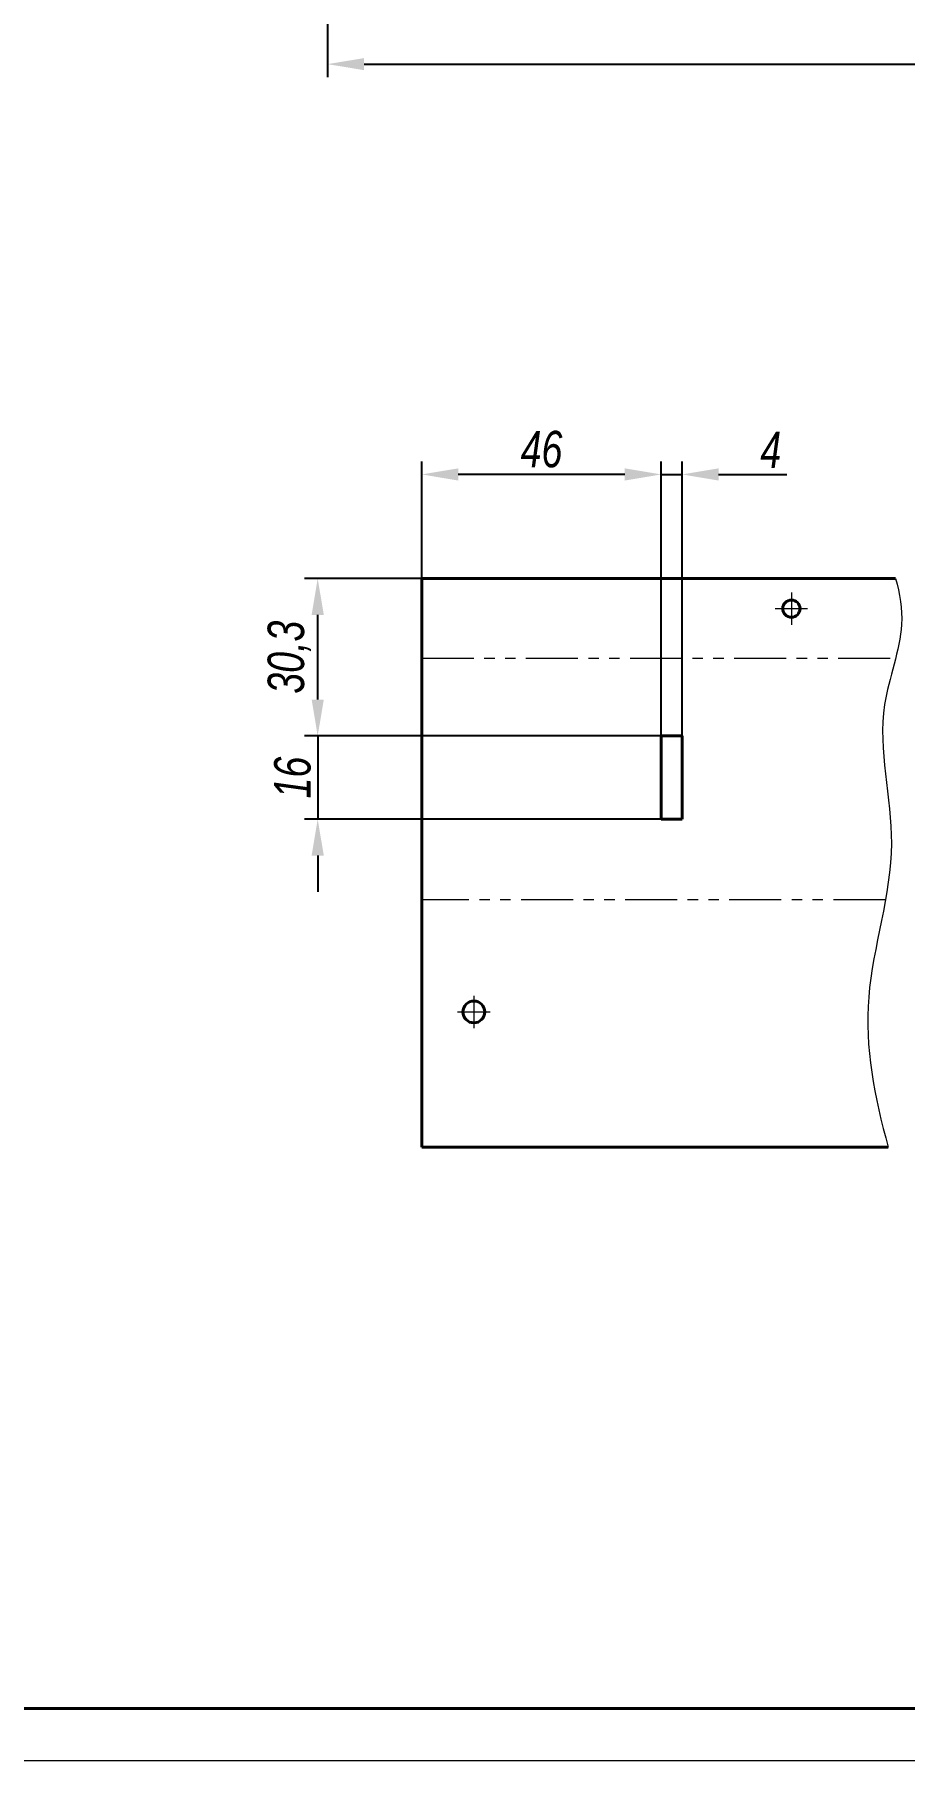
# Model space of a CAD drawing. Header units: millimetres. Extents: x 12064 to 35004, y -6103 to -2658.
# Drawn here: x 31930.5 to 32014, y -3146.6 to -2980.7 of the extents above; entities that cross this region are included whole.
import ezdxf

# ---------------------------------------------------------------- set-up
doc = ezdxf.new("R2010")
doc.units = ezdxf.units.MM
doc.linetypes.add('LT_03', pattern=[20.32, 12.7, -2.54, 2.54, -2.54])
doc.linetypes.add('LT_04', pattern=[20, 10, -2, 2, -2, 2, -2])
for name, color, linetype, lineweight in [('Layer_03', 5, 'LT_04', 13), ('Layer_04', 7, 'Continuous', 40), ('Layer_05', 6, 'Continuous', 13), ('Layer_06', 7, 'Continuous', 40), ('Layer_09', 1, 'Continuous', 15), ('Layer_10', 6, 'Continuous', 15), ('Layer_11', 1, 'LT_03', 15)]:
    doc.layers.add(name, color=color, linetype=linetype, lineweight=lineweight)
doc.styles.add('Style_01', font='ARIALNI.TTF', dxfattribs={"width": 0.9, "height": 3.5})
doc.dimstyles.new('DimStyle_01', dxfattribs={"dimtxt": 3.5, "dimasz": 3.5, "dimexe": 1.25, "dimexo": 0, "dimtad": 1, "dimdec": 1, "dimtxsty": 'Style_01', "dimcen": 2.5, "dimazin": 3, "dimtfac": 1, "dimtdec": 1, "dimtmove": 0, "dimatfit": 3})
doc.dimstyles.new('DimStyle_02', dxfattribs={"dimtxt": 3.5, "dimasz": 2.5, "dimexe": 1.25, "dimexo": 0, "dimtad": 1, "dimdec": 1, "dimlfac": 2, "dimtxsty": 'Style_01', "dimcen": 2.5, "dimazin": 3, "dimtfac": 1, "dimtdec": 1, "dimtmove": 0, "dimatfit": 3})

# ---------------------------------------------------------------- blocks, each defined once
blk = doc.blocks.new('*D3057')
at = {"layer": 'Defpoints', "color": 0, "ltscale": 0.5}
for p in [(31958.62, -2957.48), (32451.65, -2957.48), (32451.65, -2983.5)]:
    blk.add_point(p, dxfattribs=at)
at = {"layer": 'Layer_09', "color": 0, "lineweight": -2, "ltscale": 0.5}
for p, q in [((31958.62, -2957.48), (31958.62, -2984.75)), ((32451.65, -2957.48), (32451.65, -2984.75)), ((31962.12, -2983.5), (32448.15, -2983.5))]:
    blk.add_line(p, q, dxfattribs=at)
at = {"layer": 'Layer_09', "color": 0, "ltscale": 0.5}
for points in [[(31962.12, -2982.92), (31962.12, -2984.08), (31958.62, -2983.5)], [(32448.15, -2982.92), (32448.15, -2984.08), (32451.65, -2983.5)]]:
    blk.add_solid(points, dxfattribs=at)
at = {"layer": 'Layer_09', "color": 0, "ltscale": 0.5, "insert": (32205.13, -2981.09), "char_height": 3.5, "attachment_point": 5, "style": 'Style_01'}
blk.add_mtext('1982', dxfattribs=at)
blk = doc.blocks.new('*D3085')
at = {"layer": 'Defpoints', "color": 0, "ltscale": 0.5}
for p in [(31967.67, -3022.94), (31967.67, -3032.94), (31990.67, -3048.08)]:
    blk.add_point(p, dxfattribs=at)
at = {"layer": 'Layer_09', "color": 0, "lineweight": -2, "ltscale": 0.5}
for p, q in [((31967.67, -3032.94), (31967.67, -3021.69)), ((31987.17, -3022.94), (31971.17, -3022.94)), ((31990.67, -3048.08), (31990.67, -3021.69))]:
    blk.add_line(p, q, dxfattribs=at)
at = {"layer": 'Layer_09', "color": 0, "ltscale": 0.5}
for points in [[(31971.17, -3022.36), (31971.17, -3023.53), (31967.67, -3022.94)], [(31987.17, -3022.36), (31987.17, -3023.53), (31990.67, -3022.94)]]:
    blk.add_solid(points, dxfattribs=at)
at = {"layer": 'Layer_09', "color": 0, "ltscale": 0.5, "insert": (31979.17, -3020.53), "char_height": 3.5, "attachment_point": 5, "style": 'Style_01'}
blk.add_mtext('46', dxfattribs=at)
blk = doc.blocks.new('*D3086')
at = {"layer": 'Defpoints', "color": 0, "ltscale": 0.5}
for p in [(31992.67, -3022.94), (31990.67, -3048.28), (31992.67, -3048.08)]:
    blk.add_point(p, dxfattribs=at)
at = {"layer": 'Layer_09', "color": 0, "lineweight": -2, "ltscale": 0.5}
for p, q in [((31987.17, -3022.94), (31983.67, -3022.94)), ((31990.67, -3048.28), (31990.67, -3021.69)), ((31990.67, -3022.94), (31992.67, -3022.94)), ((31992.67, -3048.08), (31992.67, -3021.69)), ((31996.17, -3022.94), (32002.72, -3022.94))]:
    blk.add_line(p, q, dxfattribs=at)
at = {"layer": 'Layer_09', "color": 0, "ltscale": 0.5}
for points in [[(31987.17, -3022.36), (31987.17, -3023.53), (31990.67, -3022.94)], [(31996.17, -3022.36), (31996.17, -3023.53), (31992.67, -3022.94)]]:
    blk.add_solid(points, dxfattribs=at)
at = {"layer": 'Layer_09', "color": 0, "ltscale": 0.5, "insert": (32001.19, -3020.57), "char_height": 3.5, "attachment_point": 5, "style": 'Style_01'}
blk.add_mtext('4', dxfattribs=at)
blk = doc.blocks.new('*D3087')
at = {"layer": 'Defpoints', "color": 0, "ltscale": 0.5}
for p in [(31990.67, -3048.08), (31957.67, -3056.08), (31990.67, -3056.08)]:
    blk.add_point(p, dxfattribs=at)
at = {"layer": 'Layer_09', "color": 0, "lineweight": -2, "ltscale": 0.5}
for p, q in [((31957.67, -3044.58), (31957.67, -3041.08)), ((31990.67, -3048.08), (31956.42, -3048.08)), ((31957.67, -3048.08), (31957.67, -3056.08)), ((31990.67, -3056.08), (31956.42, -3056.08)), ((31957.67, -3059.58), (31957.67, -3063.08))]:
    blk.add_line(p, q, dxfattribs=at)
at = {"layer": 'Layer_09', "color": 0, "ltscale": 0.5}
for points in [[(31957.09, -3044.58), (31958.26, -3044.58), (31957.67, -3048.08)], [(31957.09, -3059.58), (31958.26, -3059.58), (31957.67, -3056.08)]]:
    blk.add_solid(points, dxfattribs=at)
at = {"layer": 'Layer_09', "color": 0, "ltscale": 0.5, "insert": (31955.26, -3052.08), "char_height": 3.5, "attachment_point": 5, "rotation": 90, "style": 'Style_01'}
blk.add_mtext('16', dxfattribs=at)
blk = doc.blocks.new('*D3088')
at = {"layer": 'Defpoints', "color": 0, "ltscale": 0.5}
for p in [(31957.67, -3032.94), (31967.67, -3032.94), (31990.67, -3048.08)]:
    blk.add_point(p, dxfattribs=at)
at = {"layer": 'Layer_09', "color": 0, "lineweight": -2, "ltscale": 0.5}
for p, q in [((31967.67, -3032.94), (31956.42, -3032.94)), ((31957.67, -3044.58), (31957.67, -3036.44)), ((31990.67, -3048.08), (31956.42, -3048.08))]:
    blk.add_line(p, q, dxfattribs=at)
at = {"layer": 'Layer_09', "color": 0, "ltscale": 0.5}
for points in [[(31957.09, -3036.44), (31958.26, -3036.44), (31957.67, -3032.94)], [(31957.09, -3044.58), (31958.26, -3044.58), (31957.67, -3048.08)]]:
    blk.add_solid(points, dxfattribs=at)
at = {"layer": 'Layer_09', "color": 0, "ltscale": 0.5, "insert": (31954.94, -3040.51), "char_height": 3.5, "attachment_point": 5, "rotation": 90, "style": 'Style_01'}
blk.add_mtext('30,3', dxfattribs=at)

msp = doc.modelspace()

# ---------------------------------------------------------------- linework, layer by layer
at = {"layer": 'Layer_03', "ltscale": 0.5}
for p, q in [((31967.673, -3040.608), (32013.182, -3040.608)), ((32012.202, -3063.846), (31967.673, -3063.846))]:
    msp.add_line(p, q, dxfattribs=at)
at = {"layer": 'Layer_04'}
for p, q in [((31967.673, -3032.943), (31967.673, -3087.611)), ((31967.673, -3032.943), (32013.185, -3032.943)), ((31992.673, -3048.078), (31990.673, -3048.078)), ((31990.673, -3048.078), (31990.673, -3056.078)), ((31992.673, -3056.078), (31992.673, -3048.078)), ((31990.673, -3056.078), (31992.673, -3056.078)), ((31967.673, -3087.611), (32012.474, -3087.611))]:
    msp.add_line(p, q, dxfattribs=at)
at = {"layer": 'Layer_04', "ltscale": 0.5}
msp.add_circle((32003.173, -3035.843), 0.825, dxfattribs=at)
at = {"layer": 'Layer_04'}
msp.add_circle((31972.673, -3074.611), 1.05, dxfattribs=at)
at = {"layer": 'Layer_05'}
msp.add_line((31867.505, -3146.567), (32758.505, -3146.567), dxfattribs=at)
at = {"layer": 'Layer_06', "linetype": 'Continuous'}
msp.add_line((31887.505, -3141.567), (32568.382, -3141.567), dxfattribs=at)
at = {"layer": 'Layer_09', "ltscale": 0.5}
msp.add_line((31990.673, -3056.078), (31992.673, -3056.078), dxfattribs=at)
at = {"layer": 'Layer_10', "ltscale": 0.5}
msp.add_open_spline([(32013.185, -3032.943), (32013.598, -3034.409), (32014.241, -3038.419), (32010.659, -3046.82), (32014.306, -3058.998), (32009.28, -3073.118), (32011.124, -3082.81), (32012.474, -3087.611)], degree=3, knots=[11.5892075, 11.5892075, 11.5892075, 11.5892075, 20.7099246, 36.4734932, 63.2235139, 93.0837543, 122.4240622, 122.4240622, 122.4240622, 122.4240622], dxfattribs=at)
at = {"layer": 'Layer_11', "ltscale": 0.5}
for p, q in [((32003.173, -3034.281), (32003.173, -3037.404)), ((32001.611, -3035.843), (32004.734, -3035.843)), ((31972.673, -3073.049), (31972.673, -3076.173)), ((31971.111, -3074.611), (31974.234, -3074.611))]:
    msp.add_line(p, q, dxfattribs=at)

# ---------------------------------------------------------------- dimensions: what is measured, and where the dimension line sits
at = {"layer": 'Layer_09', "ltscale": 0.5}
dim = msp.add_linear_dim(base=(32451.652, -2983.501), p1=(31958.617, -2957.479), p2=(32451.652, -2957.479), text='1982', dimstyle='DimStyle_01', dxfattribs=at)
dim.commit()
dim.dimension.update_dxf_attribs({"geometry": '*D3057', "text_midpoint": (32205.134, -2981.089)})
for base, p1, p2, picture, middle in [((31967.673, -3022.943), (31990.673, -3048.078), (31967.673, -3032.943), '*D3085', (31979.173, -3020.531)), ((31992.673, -3022.943), (31990.673, -3048.277), (31992.673, -3048.078), '*D3086', (32001.195, -3020.568))]:
    dim = msp.add_linear_dim(base=base, p1=p1, p2=p2, dimstyle='DimStyle_02', override={"dimasz": 3.5}, dxfattribs=at)
    dim.commit()
    dim.dimension.update_dxf_attribs({"geometry": picture, "text_midpoint": middle})
for base, p2, picture, middle in [((31957.673, -3032.943), (31967.673, -3032.943), '*D3088', (31954.937, -3040.51)), ((31957.673, -3056.078), (31990.673, -3056.078), '*D3087', (31955.261, -3052.078))]:
    dim = msp.add_linear_dim(base=base, p1=(31990.673, -3048.078), p2=p2, angle=90, dimstyle='DimStyle_02', override={"dimasz": 3.5}, dxfattribs=at)
    dim.commit()
    dim.dimension.update_dxf_attribs({"geometry": picture, "text_midpoint": middle})

doc.saveas('drawing.dxf')
